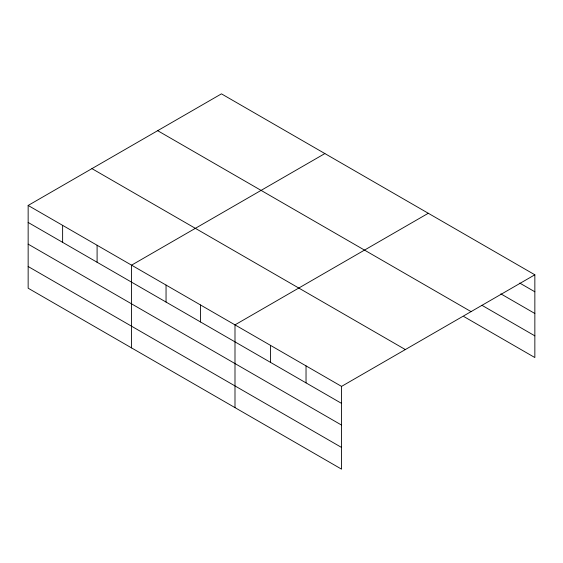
<?xml version="1.0" encoding="UTF-8"?>
<svg xmlns="http://www.w3.org/2000/svg" width="563" height="563" viewBox="0 0 563 563"><rect width="100%" height="100%" fill="white"/><g stroke="black" fill="none" stroke-linecap="round" stroke-linejoin="round"><path stroke-width="0.84" d="M341.551 425.086L341.551 386.394L28.15 205.453L28.15 288.207L341.551 469.148L341.551 425.086L28.15 244.145M463.813 316.533L534.85 357.547L534.85 274.793L221.449 93.852L28.15 205.453M324.872 153.565L131.573 265.159L131.573 347.92M428.295 213.271L234.996 324.872L234.996 407.626M341.551 386.394L534.85 274.793M519.733 283.062L534.85 291.789M500.845 293.858L534.85 313.485M481.949 305.308L534.85 335.851M157.661 130.679L471.062 311.62M91.938 168.626L405.339 349.567M28.15 222.448L341.551 403.389M28.15 266.51L341.551 447.444M306.033 365.887L306.033 382.882M270.514 345.379L270.514 362.375M200.519 304.97L200.519 321.966M166.05 285.068L166.05 302.064M97.096 245.257L97.096 262.252M62.627 225.355L62.627 242.35"/></g></svg>
